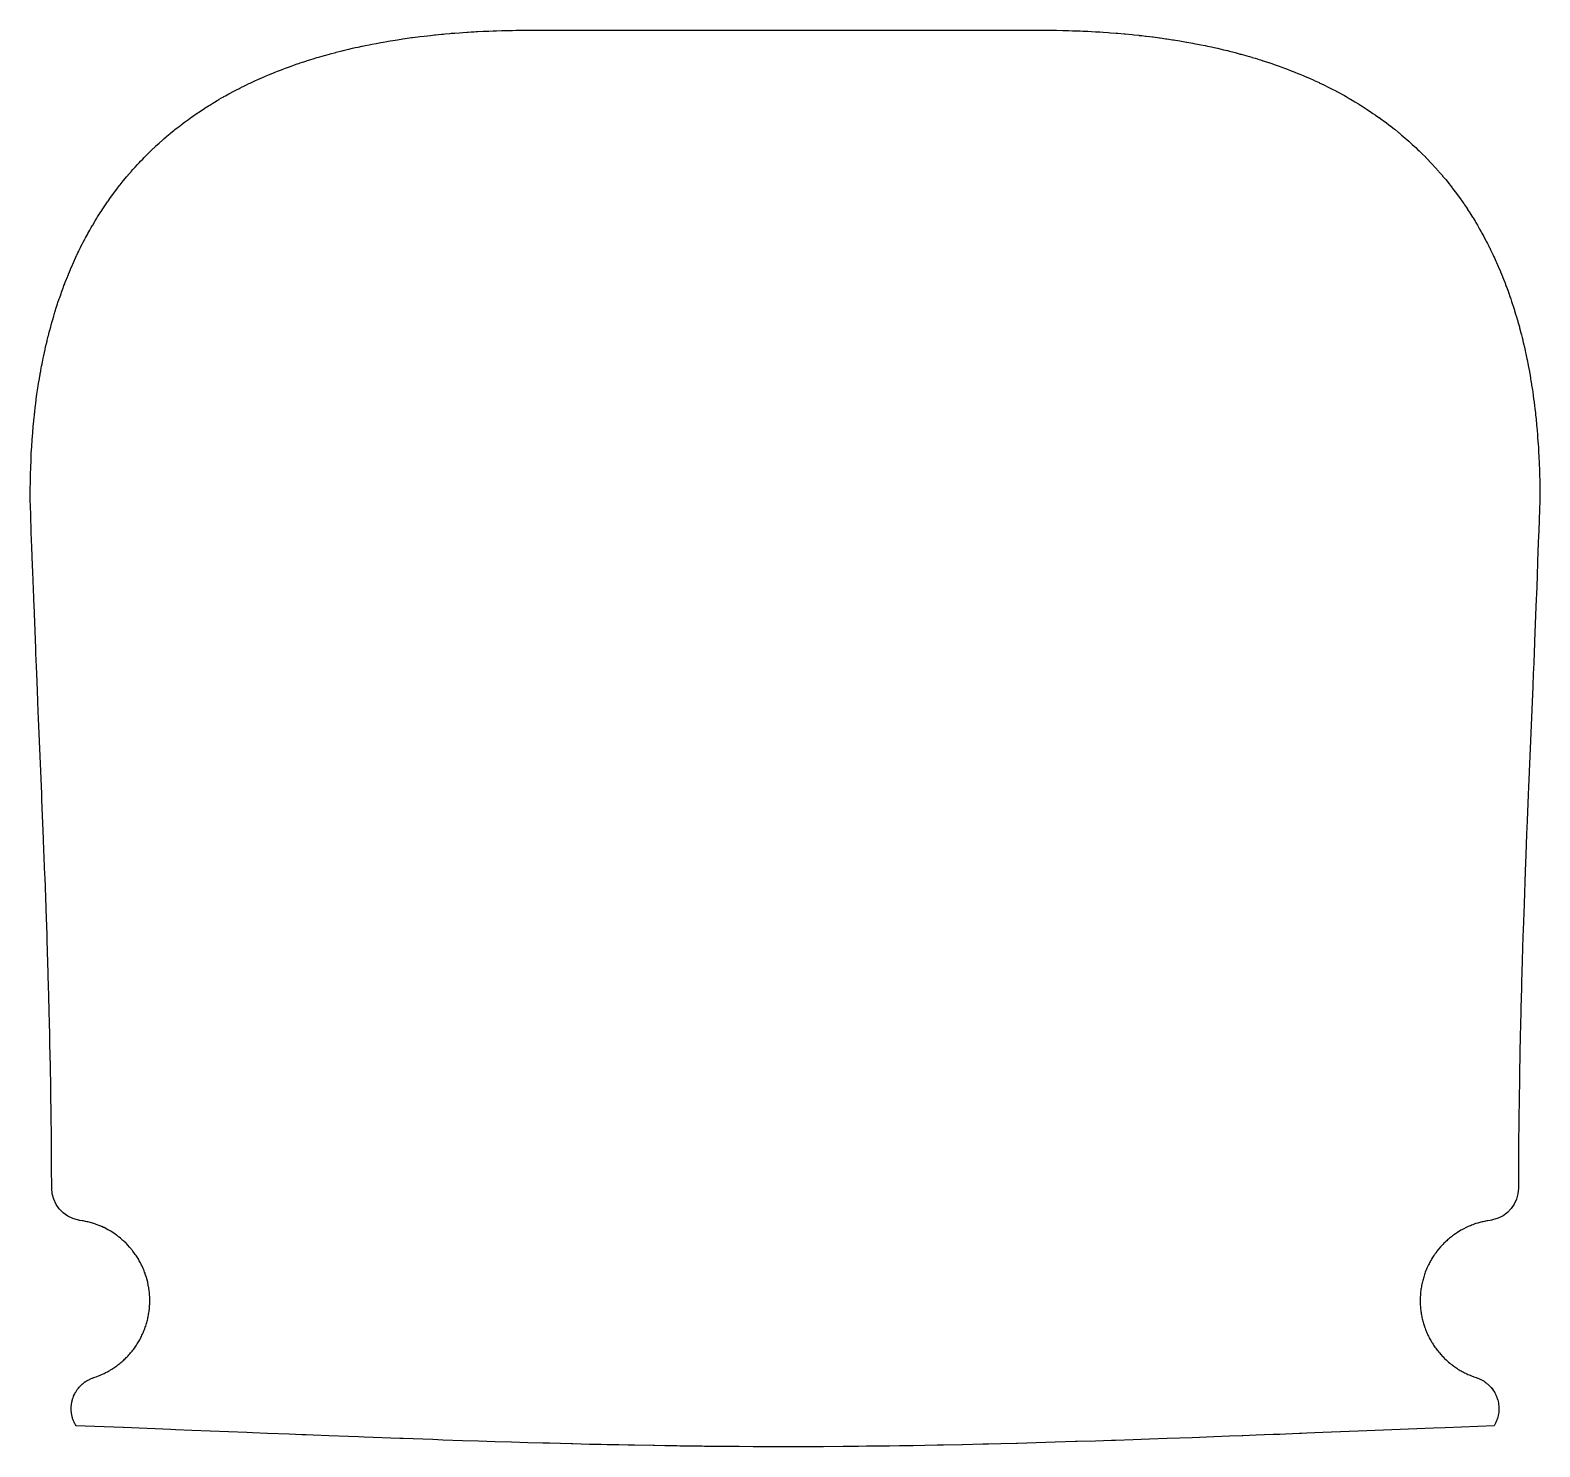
# Model space of a CAD drawing. Header units: millimetres. Extents: x -117 to 114, y -78 to 138.
import ezdxf

# ---------------------------------------------------------------- set-up
doc = ezdxf.new("R2010")
doc.units = ezdxf.units.MM
doc.layers.get('0').update_dxf_attribs({"linetype": 'CONTINUOUS'})

msp = doc.modelspace()

# ---------------------------------------------------------------- linework, layer by layer
msp.add_line((-109.43, -43.85), (-109.43, -43.85))
msp.add_lwpolyline([(-108.89, 105.35), (-108.74, 105.62), (-108.5, 106.08), (-108.39, 106.29), (-108.11, 106.81), (-108.04, 106.94), (-107.89, 107.21), (-107.74, 107.47), (-107.67, 107.59), (-107.51, 107.87), (-107.37, 108.12), (-107.34, 108.18), (-107.3, 108.23), (-106.98, 108.78), (-106.93, 108.87), (-106.67, 109.29), (-106.54, 109.49), (-106.34, 109.81), (-106.15, 110.11), (-105.91, 110.49), (-105.76, 110.72), (-105.46, 111.16), (-105.35, 111.32), (-105.01, 111.82), (-104.94, 111.92), (-104.55, 112.48), (-104.53, 112.5), (-104.1, 113.08), (-104.08, 113.12), (-103.67, 113.66), (-103.6, 113.75), (-103.23, 114.23), (-103.11, 114.38), (-102.79, 114.78), (-102.62, 115), (-102.34, 115.34), (-102.11, 115.61), (-101.88, 115.88), (-101.87, 115.9), (-101.85, 115.92), (-101.58, 116.23), (-101.49, 116.33), (-101.42, 116.42), (-101.15, 116.72), (-100.94, 116.95), (-100.81, 117.1), (-100.46, 117.48), (-100.46, 117.48), (-100.19, 117.77), (-99.98, 118), (-99.92, 118.06), (-99.65, 118.34), (-99.43, 118.57), (-99.37, 118.63), (-98.87, 119.13), (-98.81, 119.19), (-98.31, 119.68), (-98.25, 119.74), (-97.73, 120.22), (-97.67, 120.28), (-97.15, 120.76), (-97.14, 120.77), (-96.6, 121.24), (-96.55, 121.29), (-96.36, 121.46), (-96.04, 121.73), (-95.99, 121.77), (-95.95, 121.81), (-95.46, 122.22), (-95.34, 122.32), (-94.89, 122.69), (-94.72, 122.83), (-94.36, 123.11), (-94.09, 123.32), (-93.84, 123.52), (-93.44, 123.81), (-93.25, 123.96), (-92.79, 124.3), (-92.66, 124.39), (-92.13, 124.77), (-92.06, 124.83), (-91.46, 125.24), (-91.45, 125.25), (-90.83, 125.66), (-90.78, 125.7), (-90.21, 126.08), (-90.09, 126.15), (-89.57, 126.48), (-89.39, 126.59), (-88.93, 126.88), (-88.68, 127.03), (-88.28, 127.26), (-87.96, 127.46), (-87.95, 127.46), (-87.94, 127.47), (-87.59, 127.67), (-87.37, 127.79), (-87.23, 127.88), (-86.98, 128.02), (-86.49, 128.29), (-86.36, 128.36), (-85.73, 128.69), (-85.73, 128.7), (-85.09, 129.03), (-84.97, 129.09), (-84.79, 129.18), (-84.44, 129.36), (-84.3, 129.43), (-84.19, 129.48), (-83.78, 129.68), (-83.4, 129.87), (-83.24, 129.94), (-82.69, 130.2), (-82.6, 130.24), (-81.96, 130.53), (-81.79, 130.61), (-81.22, 130.86), (-80.97, 130.97), (-80.89, 131), (-80.75, 131.06), (-80.28, 131.26), (-80.14, 131.32), (-79.52, 131.57), (-79.29, 131.66), (-79.02, 131.77), (-78.43, 131.99), (-78.3, 132.04), (-77.58, 132.32), (-77.56, 132.32), (-77.49, 132.35), (-76.81, 132.59), (-76.68, 132.64), (-76.45, 132.72), (-76.03, 132.87), (-75.78, 132.95), (-75.56, 133.03), (-75.23, 133.13), (-75.03, 133.2), (-74.87, 133.25), (-74.44, 133.39), (-73.95, 133.55), (-73.58, 133.66), (-73.01, 133.83), (-72.71, 133.92), (-72.06, 134.11), (-71.85, 134.17), (-71.1, 134.38), (-70.98, 134.41), (-70.12, 134.64), (-70.09, 134.65), (-69.2, 134.88), (-69.13, 134.89), (-69, 134.92), (-68.4, 135.07), (-68.13, 135.13), (-67.59, 135.26), (-67.16, 135.36), (-67.11, 135.37), (-66.72, 135.45), (-66.15, 135.58), (-66.07, 135.59), (-65.56, 135.7), (-65.03, 135.81), (-64.63, 135.89), (-63.96, 136.01), (-63.93, 136.02), (-63.22, 136.15), (-62.88, 136.21), (-62.31, 136.31), (-61.79, 136.4), (-61.39, 136.47), (-60.68, 136.58), (-60.45, 136.61), (-59.55, 136.75), (-59.53, 136.75), (-59.5, 136.75), (-58.54, 136.89), (-58.41, 136.9), (-57.58, 137.01), (-57.26, 137.05), (-56.62, 137.13), (-56.08, 137.19), (-55.64, 137.24), (-55.03, 137.31), (-54.95, 137.31), (-54.89, 137.32), (-54.41, 137.37), (-53.94, 137.41), (-53.69, 137.44), (-53.43, 137.46), (-52.68, 137.53), (-52.46, 137.55), (-51.93, 137.59), (-51.22, 137.64), (-50.72, 137.68), (-50.08, 137.72), (-50.02, 137.73), (-49.96, 137.73), (-49.89, 137.74), (-49.44, 137.76), (-48.94, 137.79), (-48.68, 137.81), (-48.42, 137.82), (-47.58, 137.86), (-47.39, 137.87), (-46.73, 137.9), (-46.08, 137.93), (-45.54, 137.94), (-44.75, 137.97), (-44.33, 137.98), (-43.4, 138), (-43.1, 138), (-42.56, 138.01), (-42.15, 138.02), (-42.03, 138.02), (-41.24, 138.02), (-41.14, 138.03), (-40.44, 138.03), (37.58, 138.03), (38.68, 138.02), (38.84, 138.02), (38.92, 138.02), (39.33, 138.02), (39.99, 138.01), (40.03, 138.01), (40.08, 138.01), (41.05, 137.99), (41.31, 137.98), (41.93, 137.97), (42.52, 137.95), (42.8, 137.94), (43.71, 137.91), (44.12, 137.89), (44.89, 137.86), (45.42, 137.83), (46.06, 137.79), (46.7, 137.76), (47.21, 137.72), (47.97, 137.67), (48.35, 137.65), (49.21, 137.58), (49.47, 137.56), (50.44, 137.47), (50.58, 137.46), (51.65, 137.36), (51.67, 137.36), (51.89, 137.33), (52.67, 137.25), (52.75, 137.24), (53.12, 137.2), (53.7, 137.14), (53.82, 137.12), (54.31, 137.06), (54.76, 137.01), (54.82, 137), (54.88, 136.99), (55.82, 136.87), (55.92, 136.86), (56.82, 136.73), (56.94, 136.71), (57.82, 136.58), (57.96, 136.56), (58.92, 136.4), (58.96, 136.39), (59.95, 136.22), (60.01, 136.21), (60.92, 136.05), (61.09, 136.02), (61.89, 135.86), (62.15, 135.81), (62.84, 135.67), (63.19, 135.6), (63.78, 135.47), (64.22, 135.37), (64.71, 135.26), (65.24, 135.14), (65.62, 135.05), (66.24, 134.9), (66.53, 134.83), (67.21, 134.65), (67.42, 134.6), (68.19, 134.39), (68.3, 134.36), (68.69, 134.25), (69.06, 134.15), (69.17, 134.12), (69.58, 134), (69.94, 133.9), (70.03, 133.87), (70.46, 133.74), (70.8, 133.63), (70.87, 133.61), (71.29, 133.48), (71.65, 133.37), (71.68, 133.36), (71.71, 133.35), (72.49, 133.09), (72.54, 133.08), (73.01, 132.92), (73.35, 132.8), (73.52, 132.74), (74.15, 132.52), (74.4, 132.43), (74.95, 132.23), (75.28, 132.11), (75.73, 131.93), (76.14, 131.77), (76.51, 131.63), (76.98, 131.43), (77.27, 131.32), (77.82, 131.09), (78.02, 131), (78.64, 130.73), (78.77, 130.68), (79.46, 130.37), (79.5, 130.35), (80.23, 130.01), (80.26, 130), (80.94, 129.67), (81.05, 129.62), (81.65, 129.32), (81.83, 129.23), (82.34, 128.97), (82.59, 128.84), (83.03, 128.61), (83.35, 128.44), (83.71, 128.24), (84.1, 128.03), (84.38, 127.87), (84.83, 127.61), (85.04, 127.49), (85.56, 127.18), (85.69, 127.1), (86.27, 126.75), (86.33, 126.71), (86.97, 126.31), (87.59, 125.91), (87.6, 125.9), (87.61, 125.9), (87.82, 125.76), (88.21, 125.5), (88.25, 125.47), (88.47, 125.32), (88.82, 125.08), (88.88, 125.04), (89.38, 124.69), (89.42, 124.66), (89.88, 124.33), (90.02, 124.23), (90.53, 123.86), (90.6, 123.8), (91.17, 123.37), (91.18, 123.36), (91.2, 123.34), (91.51, 123.1), (91.75, 122.91), (91.78, 122.88), (91.85, 122.83), (92.31, 122.46), (92.39, 122.39), (92.46, 122.33), (92.63, 122.19), (92.86, 122), (93.07, 121.82), (93.41, 121.53), (93.64, 121.33), (93.95, 121.06), (94.2, 120.83), (94.48, 120.58), (94.79, 120.3), (95.01, 120.09), (95.36, 119.75), (95.52, 119.6), (95.93, 119.2), (96.03, 119.1), (96.49, 118.65), (96.53, 118.6), (97.03, 118.09), (97.04, 118.08), (97.52, 117.57), (97.53, 117.56), (98.01, 117.04), (98.05, 116.99), (98.48, 116.5), (98.57, 116.4), (98.95, 115.96), (99.09, 115.8), (99.13, 115.74), (99.23, 115.63), (99.51, 115.29), (99.6, 115.19), (99.96, 114.75), (100.09, 114.58), (100.31, 114.3), (100.58, 113.95), (100.66, 113.85), (101.07, 113.32), (101.1, 113.28), (101.52, 112.7), (101.54, 112.68), (101.94, 112.11), (102, 112.02), (102.36, 111.52), (102.46, 111.36), (102.76, 110.92), (102.91, 110.7), (102.95, 110.63), (103.04, 110.49), (103.32, 110.06), (103.34, 110.04), (103.35, 110.02), (103.71, 109.45), (103.78, 109.33), (104.09, 108.82), (104.2, 108.63), (104.44, 108.24), (104.62, 107.93), (104.78, 107.64), (105.02, 107.21), (105.15, 106.99), (105.42, 106.49), (105.5, 106.33), (105.75, 105.88), (105.78, 105.8), (105.81, 105.75), (105.85, 105.68), (105.99, 105.41), (106.19, 105.01), (106.25, 104.89), (106.33, 104.74), (106.47, 104.46), (106.57, 104.25), (106.66, 104.07), (106.86, 103.65), (106.93, 103.49), (107.05, 103.23), (107.29, 102.71), (107.37, 102.53), (107.63, 101.93), (107.68, 101.81), (107.97, 101.13), (107.99, 101.09), (108.29, 100.36), (108.3, 100.33), (108.58, 99.63), (108.63, 99.51), (108.87, 98.88), (108.94, 98.68), (109.14, 98.12), (109.25, 97.84), (109.42, 97.35), (109.54, 96.99), (109.68, 96.57), (109.83, 96.12), (109.86, 96.02), (109.91, 95.87), (110.06, 95.41), (110.11, 95.25), (110.14, 95.16), (110.35, 94.45), (110.38, 94.36), (110.61, 93.56), (110.64, 93.47), (110.86, 92.67), (110.89, 92.56), (111.1, 91.76), (111.14, 91.63), (111.18, 91.47), (111.29, 91.04), (111.37, 90.7), (111.4, 90.55), (111.46, 90.31), (111.55, 89.92), (111.59, 89.75), (111.63, 89.59), (111.75, 89.07), (111.81, 88.79), (111.86, 88.55), (112.01, 87.82), (112.05, 87.67), (112.21, 86.83), (112.22, 86.78), (112.39, 85.87), (112.4, 85.83), (112.55, 84.96), (112.57, 84.82), (112.59, 84.73), (112.64, 84.44), (112.72, 83.93), (112.74, 83.79), (112.86, 83.05), (112.9, 82.75), (112.98, 82.16), (113.05, 81.7), (113.11, 81.2), (113.18, 80.63), (113.23, 80.22), (113.31, 79.55), (113.34, 79.24), (113.41, 78.58), (113.42, 78.51), (113.43, 78.45), (113.44, 78.35), (113.48, 77.92), (113.51, 77.61), (113.53, 77.34), (113.57, 76.86), (113.63, 76.21), (113.65, 75.92), (113.71, 75.07), (113.72, 74.98), (113.78, 74.03), (113.79, 73.91), (113.81, 73.47), (113.84, 72.91), (113.85, 72.74), (113.88, 72.02), (113.9, 71.55), (113.92, 71.06), (113.94, 70.34), (113.95, 70.11), (113.97, 69.12), (113.97, 69), (113.98, 67.94), (113.98, 67.88), (113.99, 66.74), (113.99, 66.65), (113.99, 66.55), (113.99, 66.45), (113.92, 64.44), (113.89, 63.55), (113.88, 63.11), (113.83, 61.63), (113.76, 59.75), (113.65, 56.8), (113.57, 54.58), (113.46, 51.67), (113.45, 51.28), (113.44, 51.1), (113.34, 48.6), (113.18, 44.59), (113.11, 42.7), (113.01, 40.25), (112.99, 39.86), (112.9, 37.62), (112.86, 36.57), (112.27, 22.31), (112.23, 21.21), (112.06, 17.17), (111.98, 15.14), (111.86, 11.99), (111.76, 9.49), (111.58, 4.52), (111.58, 4.46), (111.44, 0.47), (111.41, -0.45), (111.3, -4.1), (111.29, -4.21), (111.19, -7.52), (111.17, -8.41), (111.09, -11.4), (111.08, -11.73), (111.02, -14.22), (110.99, -15.5), (110.93, -18.41), (110.93, -18.69), (110.88, -21.15), (110.86, -22.87), (110.83, -24.86), (110.82, -25.63), (110.79, -28.07), (110.78, -28.81), (110.75, -32.1), (110.74, -33.12), (110.73, -35.09), (110.72, -36.19), (110.71, -38.94, -0.359913), (106.78, -43.81), (106.63, -43.84), (106.58, -43.85), (106.39, -43.88), (106.03, -43.94), (105.91, -43.96), (105.67, -44), (105.54, -44.03), (105.32, -44.08), (105.17, -44.11), (104.96, -44.16), (104.82, -44.2), (104.52, -44.29), (104.52, -44.29), (104.22, -44.38), (104.07, -44.43), (103.87, -44.5), (103.73, -44.55), (103.53, -44.63), (103.39, -44.69), (103.18, -44.77), (103.05, -44.83), (102.83, -44.93), (102.72, -44.98), (102.39, -45.15), (102.06, -45.33), (101.93, -45.4), (101.73, -45.52), (101.6, -45.6), (101.4, -45.72), (101.26, -45.81), (101.09, -45.92), (100.95, -46.02), (100.78, -46.14), (100.64, -46.25), (100.47, -46.37), (100.34, -46.48), (100.18, -46.61), (100.04, -46.73), (99.89, -46.86), (99.75, -46.98), (99.61, -47.11), (99.48, -47.24), (99.33, -47.38), (99.21, -47.51), (99.07, -47.65), (98.95, -47.78), (98.82, -47.93), (98.55, -48.24), (98.5, -48.3), (98.32, -48.53), (98.24, -48.63), (98.1, -48.82), (98.01, -48.94), (97.89, -49.12), (97.8, -49.24), (97.68, -49.42), (97.6, -49.55), (97.49, -49.73), (97.41, -49.87), (97.3, -50.05), (97.23, -50.19), (97.12, -50.38), (97.05, -50.51), (96.97, -50.68), (96.88, -50.86), (96.74, -51.16), (96.74, -51.18), (96.6, -51.51), (96.58, -51.56), (96.48, -51.81), (96.42, -51.99), (96.35, -52.17), (96.29, -52.35), (96.24, -52.54), (96.18, -52.72), (96.13, -52.9), (96.08, -53.09), (96.04, -53.28), (95.99, -53.46), (95.95, -53.65), (95.92, -53.84), (95.88, -54.03), (95.85, -54.22), (95.82, -54.4), (95.8, -54.59), (95.77, -54.78), (95.76, -54.97), (95.74, -55.17), (95.73, -55.34), (95.72, -55.54), (95.71, -55.72), (95.7, -55.92), (95.7, -56.09), (95.7, -56.29), (95.71, -56.47), (95.71, -56.67), (95.72, -56.84), (95.73, -57.04), (95.75, -57.22), (95.77, -57.42), (95.79, -57.59), (95.81, -57.79), (95.84, -57.96), (95.87, -58.17), (95.9, -58.33), (95.94, -58.54), (95.97, -58.7), (96.02, -58.91), (96.05, -59.06), (96.11, -59.28), (96.15, -59.43), (96.21, -59.65), (96.25, -59.79), (96.36, -60.11), (96.38, -60.17), (96.45, -60.36), (96.51, -60.54), (96.58, -60.72), (96.65, -60.9), (96.73, -61.08), (96.81, -61.25), (96.89, -61.42), (96.97, -61.59), (97.06, -61.77), (97.14, -61.93), (97.31, -62.23), (97.31, -62.23), (97.5, -62.55), (97.51, -62.58), (97.66, -62.81), (97.74, -62.94), (97.86, -63.11), (97.95, -63.24), (98.07, -63.42), (98.17, -63.54), (98.3, -63.72), (98.39, -63.84), (98.55, -64.03), (98.63, -64.12), (98.85, -64.38), (98.87, -64.4), (99.12, -64.67), (99.21, -64.76), (99.38, -64.94), (99.49, -65.04), (99.65, -65.19), (99.77, -65.3), (99.92, -65.44), (100.05, -65.55), (100.21, -65.68), (100.33, -65.78), (100.52, -65.93), (100.58, -65.98), (100.84, -66.17), (101, -66.28), (101.15, -66.39), (101.31, -66.49), (101.47, -66.6), (101.64, -66.7), (101.8, -66.8), (101.97, -66.89), (102.13, -66.99), (102.31, -67.08), (102.47, -67.16), (102.65, -67.25), (102.82, -67.33), (102.99, -67.41), (103.17, -67.49), (103.34, -67.56), (103.54, -67.64), (103.56, -67.65), (103.9, -67.78), (103.92, -67.79), (104.27, -67.9), (104.48, -67.98), (104.5, -67.98), (104.68, -68.06), (104.72, -68.08), (104.88, -68.15), (104.95, -68.18), (105.08, -68.25), (105.16, -68.29), (105.27, -68.36), (105.37, -68.42), (105.46, -68.47), (105.58, -68.55), (105.64, -68.6), (105.77, -68.69), (105.84, -68.75), (105.96, -68.85), (106.03, -68.9), (106.15, -69.01), (106.2, -69.07), (106.32, -69.18), (106.37, -69.24), (106.49, -69.36), (106.53, -69.42), (106.64, -69.55), (106.69, -69.6), (106.79, -69.74), (106.83, -69.8), (106.93, -69.95), (106.96, -70), (107.06, -70.15), (107.09, -70.21), (107.17, -70.37), (107.2, -70.42), (107.28, -70.59), (107.3, -70.64), (107.38, -70.81), (107.39, -70.86), (107.46, -71.04), (107.48, -71.09), (107.53, -71.27), (107.55, -71.32), (107.6, -71.51), (107.61, -71.56), (107.65, -71.75), (107.65, -71.79), (107.68, -71.99), (107.69, -72.03), (107.71, -72.23), (107.71, -72.27), (107.73, -72.48), (107.73, -72.51), (107.73, -72.72), (107.73, -72.75), (107.72, -72.97), (107.72, -72.99), (107.7, -73.21), (107.7, -73.24), (107.67, -73.45), (107.66, -73.47), (107.62, -73.69), (107.62, -73.71), (107.57, -73.93), (107.56, -73.95), (107.5, -74.16), (107.49, -74.18), (107.42, -74.4), (107.42, -74.41), (107.33, -74.62), (107.33, -74.63), (107.23, -74.85), (107.23, -74.85), (107.12, -75.06), (107.11, -75.06), (106.99, -75.27), (99.54, -75.57), (97.73, -75.64), (87.54, -76.05), (80.8, -76.32), (78.35, -76.42), (77.57, -76.45), (77.24, -76.46), (75.1, -76.55), (74.26, -76.58), (73.24, -76.62), (71.9, -76.67), (70.6, -76.72), (69.62, -76.76), (68.59, -76.8), (68.5, -76.8), (66.52, -76.88), (64.13, -76.97), (60.83, -77.09), (56.99, -77.23), (54.32, -77.33), (53.03, -77.37), (51.82, -77.41), (49.13, -77.51), (48.48, -77.53), (46.07, -77.61), (43.23, -77.7), (43.01, -77.7), (39.87, -77.8), (38.43, -77.84), (37, -77.88), (34.13, -77.96), (33.95, -77.97), (31.55, -78.03), (29.71, -78.08), (28.82, -78.1), (25.71, -78.17), (25.66, -78.17), (22.83, -78.23), (21.85, -78.25), (19.95, -78.28), (18.16, -78.32), (16.1, -78.35), (14.56, -78.37), (12.24, -78.4), (11.04, -78.41), (9.83, -78.43), (7.6, -78.45), (7.44, -78.45), (4.48, -78.47), (4.23, -78.47), (1.52, -78.48), (0.91, -78.48), (-1.74, -78.48), (-2.68, -78.48), (-5.08, -78.48), (-6.3, -78.47), (-8.42, -78.46), (-9.98, -78.45), (-11.24, -78.44), (-13.72, -78.42), (-14.1, -78.41), (-14.6, -78.41), (-15.71, -78.39), (-17.52, -78.37), (-17.99, -78.36), (-19.79, -78.34), (-21.39, -78.31), (-21.59, -78.31), (-24.45, -78.26), (-25.39, -78.24), (-26.82, -78.21), (-28.13, -78.18), (-28.65, -78.17), (-29.56, -78.15), (-31.34, -78.11), (-33.9, -78.04), (-34.09, -78.04), (-37.42, -77.95), (-38.45, -77.92), (-40.76, -77.86), (-43.23, -77.79), (-45.76, -77.71), (-48.31, -77.63), (-50.77, -77.55), (-53.78, -77.45), (-55.28, -77.39), (-59.8, -77.23), (-60.32, -77.21), (-65.8, -77.01), (-66.67, -76.98), (-68.19, -76.92), (-71.18, -76.81), (-73.57, -76.72), (-74.64, -76.68), (-75.31, -76.65), (-77.24, -76.57), (-80.55, -76.44), (-82.88, -76.35), (-83.75, -76.32), (-92.13, -75.98), (-94.63, -75.88), (-95.37, -75.85), (-102.61, -75.56), (-102.63, -75.56), (-109.86, -75.27), (-109.87, -75.25), (-109.89, -75.22), (-109.9, -75.19), (-109.97, -75.07), (-109.98, -75.06), (-110.04, -74.94), (-110.09, -74.85), (-110.15, -74.72), (-110.19, -74.62), (-110.24, -74.5), (-110.28, -74.4), (-110.33, -74.27), (-110.36, -74.16), (-110.4, -74.04), (-110.43, -73.93), (-110.46, -73.8), (-110.49, -73.69), (-110.51, -73.56), (-110.53, -73.45), (-110.55, -73.32), (-110.56, -73.21), (-110.58, -73.08), (-110.58, -72.97), (-110.59, -72.84), (-110.59, -72.72), (-110.59, -72.6), (-110.59, -72.48), (-110.58, -72.36), (-110.58, -72.23), (-110.56, -72.13), (-110.55, -71.99), (-110.53, -71.89), (-110.51, -71.75), (-110.49, -71.66), (-110.46, -71.51), (-110.44, -71.43), (-110.4, -71.27), (-110.38, -71.2), (-110.32, -71.04), (-110.3, -70.98), (-110.24, -70.81), (-110.22, -70.76), (-110.14, -70.59), (-110.12, -70.54), (-110.04, -70.37), (-110.02, -70.33), (-109.92, -70.15), (-109.9, -70.13), (-109.79, -69.95), (-109.78, -69.93), (-109.7, -69.81), (-109.65, -69.74), (-109.62, -69.69), (-109.51, -69.55), (-109.48, -69.51), (-109.35, -69.36), (-109.33, -69.34), (-109.18, -69.18), (-109.17, -69.17), (-109.01, -69.01), (-109.01, -69.01), (-108.84, -68.86), (-108.83, -68.85), (-108.66, -68.71), (-108.64, -68.69), (-108.48, -68.58), (-108.44, -68.55), (-108.29, -68.45), (-108.24, -68.42), (-108.1, -68.34), (-108.03, -68.29), (-107.9, -68.23), (-107.81, -68.18), (-107.71, -68.13), (-107.59, -68.08), (-107.52, -68.05), (-107.36, -67.98), (-107.33, -67.97), (-107.13, -67.9), (-106.77, -67.78), (-106.66, -67.74), (-106.41, -67.65), (-106.28, -67.59), (-106.06, -67.5), (-105.91, -67.44), (-105.71, -67.35), (-105.56, -67.27), (-105.37, -67.18), (-105.22, -67.1), (-105.03, -67.01), (-104.88, -66.92), (-104.7, -66.82), (-104.55, -66.73), (-104.38, -66.62), (-104.23, -66.53), (-104.06, -66.42), (-103.91, -66.31), (-103.74, -66.2), (-103.6, -66.09), (-103.44, -65.97), (-103.3, -65.86), (-103.14, -65.74), (-103, -65.62), (-102.85, -65.49), (-102.71, -65.37), (-102.56, -65.24), (-102.43, -65.11), (-102.29, -64.98), (-102.16, -64.85), (-102.02, -64.71), (-101.89, -64.57), (-101.76, -64.43), (-101.64, -64.29), (-101.51, -64.14), (-101.39, -64), (-101.27, -63.85), (-101.15, -63.7), (-101.03, -63.55), (-100.92, -63.4), (-100.81, -63.24), (-100.71, -63.09), (-100.6, -62.93), (-100.5, -62.77), (-100.39, -62.61), (-100.3, -62.45), (-100.2, -62.28), (-100.11, -62.12), (-100.01, -61.94), (-99.93, -61.78), (-99.84, -61.61), (-99.76, -61.44), (-99.68, -61.26), (-99.6, -61.09), (-99.53, -60.91), (-99.46, -60.74), (-99.38, -60.56), (-99.32, -60.39), (-99.25, -60.2), (-99.19, -60.03), (-99.13, -59.84), (-99.08, -59.66), (-99.02, -59.48), (-98.98, -59.3), (-98.93, -59.11), (-98.88, -58.93), (-98.84, -58.74), (-98.8, -58.56), (-98.77, -58.36), (-98.74, -58.18), (-98.7, -57.99), (-98.68, -57.8), (-98.65, -57.61), (-98.63, -57.43), (-98.61, -57.23), (-98.6, -57.05), (-98.59, -56.85), (-98.58, -56.67), (-98.57, -56.47), (-98.57, -56.29), (-98.56, -56.09), (-98.57, -55.91), (-98.57, -55.71), (-98.58, -55.53), (-98.59, -55.33), (-98.6, -55.15), (-98.62, -54.99), (-98.67, -54.5), (-98.69, -54.39), (-98.72, -54.16), (-98.75, -54.02), (-98.79, -53.8), (-98.81, -53.67), (-98.86, -53.44), (-98.89, -53.32), (-98.96, -53.03), (-98.98, -52.97), (-99.07, -52.63), (-99.25, -52.08), (-99.29, -51.95), (-99.36, -51.77), (-99.43, -51.59), (-99.5, -51.42), (-99.57, -51.24), (-99.65, -51.07), (-99.73, -50.89), (-99.81, -50.72), (-99.9, -50.55), (-99.99, -50.38), (-100.08, -50.21), (-100.17, -50.04), (-100.26, -49.88), (-100.36, -49.71), (-100.46, -49.55), (-100.57, -49.39), (-100.67, -49.23), (-100.78, -49.07), (-100.88, -48.94), (-101.14, -48.59), (-101.2, -48.5), (-101.35, -48.32), (-101.43, -48.22), (-101.6, -48.01), (-101.66, -47.95), (-101.9, -47.68), (-101.96, -47.62), (-102.15, -47.42), (-102.24, -47.33), (-102.41, -47.17), (-102.51, -47.08), (-102.68, -46.93), (-102.78, -46.83), (-102.96, -46.68), (-103.06, -46.6), (-103.26, -46.44), (-103.34, -46.37), (-103.63, -46.16), (-103.67, -46.12), (-103.92, -45.95), (-104.02, -45.88), (-104.22, -45.75), (-104.34, -45.67), (-104.53, -45.55), (-104.65, -45.48), (-104.84, -45.37), (-104.97, -45.3), (-105.24, -45.15), (-105.27, -45.14), (-105.56, -44.99), (-105.64, -44.95), (-105.91, -44.83), (-105.96, -44.81), (-106.29, -44.67), (-106.35, -44.65), (-106.63, -44.54), (-106.75, -44.49), (-106.97, -44.42), (-107.11, -44.37), (-107.32, -44.31), (-107.47, -44.26), (-107.67, -44.2), (-107.82, -44.16), (-108.03, -44.11), (-108.18, -44.08), (-108.39, -44.03), (-108.53, -44), (-108.77, -43.96), (-108.89, -43.94), (-109.25, -43.88), (-109.43, -43.85), (-109.49, -43.84, -0.359321), (-113.57, -38.94), (-113.59, -35.81), (-113.59, -34.95), (-113.61, -31.55), (-113.62, -30.72), (-113.65, -28.13), (-113.65, -27.65), (-113.69, -24.56), (-113.71, -23.46), (-113.76, -20.4), (-113.76, -20.33), (-113.83, -16.94), (-113.85, -15.92), (-113.91, -13.25), (-113.93, -12.43), (-114.01, -9.12), (-114.03, -8.47), (-114.1, -6.03), (-114.15, -4.44), (-114.26, -1.07), (-114.28, -0.21), (-114.42, 3.65), (-114.42, 3.91), (-114.59, 8.56), (-114.61, 8.87), (-114.81, 14.17), (-114.82, 14.46), (-115.06, 20.41), (-115.09, 21.3), (-115.57, 32.82), (-115.61, 33.83), (-115.74, 37.11), (-115.85, 39.72), (-115.97, 42.75), (-116, 43.53), (-116.22, 48.86), (-116.27, 50.25), (-116.29, 50.8), (-116.31, 51.27), (-116.46, 55.27), (-116.5, 56.22), (-116.6, 59.04), (-116.68, 61.27), (-116.68, 61.34), (-116.77, 63.9), (-116.77, 64.06), (-116.85, 66.29), (-116.85, 66.45), (-116.85, 66.55), (-116.85, 66.65), (-116.85, 66.74), (-116.85, 67.87), (-116.85, 67.9), (-116.83, 69), (-116.83, 69.04), (-116.81, 70.1), (-116.81, 70.18), (-116.78, 71.2), (-116.78, 71.2), (-116.78, 71.21), (-116.73, 72.25), (-116.73, 72.28), (-116.68, 73.33), (-116.68, 73.34), (-116.62, 74.39), (-116.62, 74.41), (-116.55, 75.44), (-116.55, 75.46), (-116.47, 76.46), (-116.47, 76.5), (-116.38, 77.48), (-116.38, 77.53), (-116.31, 78.29), (-116.29, 78.48), (-116.26, 78.71), (-116.21, 79.22), (-116.18, 79.48), (-116.17, 79.54), (-116.15, 79.73), (-116.09, 80.27), (-116.07, 80.46), (-116.06, 80.54), (-115.99, 81.09), (-115.95, 81.42), (-115.92, 81.63), (-115.82, 82.38), (-115.77, 82.68), (-115.68, 83.33), (-115.62, 83.72), (-115.53, 84.26), (-115.45, 84.75), (-115.38, 85.18), (-115.35, 85.36), (-115.31, 85.57), (-115.25, 85.86), (-115.21, 86.09), (-115.16, 86.39), (-115.11, 86.66), (-115.04, 86.99), (-114.97, 87.35), (-114.92, 87.59), (-114.87, 87.88), (-114.78, 88.3), (-114.68, 88.76), (-114.58, 89.23), (-114.49, 89.63), (-114.36, 90.15), (-114.28, 90.49), (-114.25, 90.64), (-114.1, 91.25), (-114.08, 91.33), (-113.94, 91.86), (-113.86, 92.17), (-113.72, 92.68), (-113.64, 93), (-113.49, 93.5), (-113.4, 93.81), (-113.26, 94.3), (-113.17, 94.62), (-113.12, 94.75), (-113.07, 94.95), (-112.97, 95.25), (-112.92, 95.42), (-112.87, 95.59), (-112.67, 96.21), (-112.61, 96.39), (-112.41, 96.98), (-112.34, 97.19), (-112.14, 97.75), (-112.06, 97.97), (-111.87, 98.51), (-111.82, 98.63), (-111.78, 98.74), (-111.69, 98.99), (-111.58, 99.26), (-111.49, 99.5), (-111.3, 100), (-111.26, 100.1), (-111.02, 100.69), (-111, 100.74), (-110.7, 101.46), (-110.69, 101.49), (-110.39, 102.18), (-110.34, 102.28), (-110.07, 102.88), (-110.04, 102.96), (-109.87, 103.32), (-109.75, 103.58), (-109.72, 103.64), (-109.55, 104), (-109.42, 104.27), (-109.4, 104.31), (-109.15, 104.83), (-109.09, 104.95)], format="xyb", close=True)

doc.saveas('drawing.dxf')
